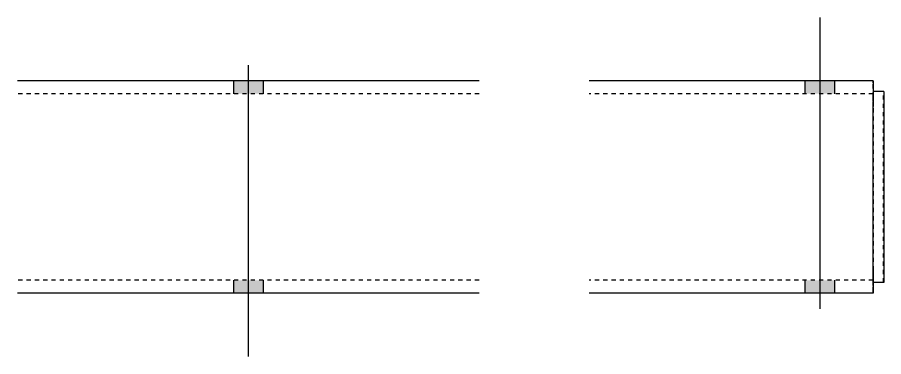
# Model space of a CAD drawing. Header units: millimetres. Extents: x 14 to 22894, y -8 to 835.
# Drawn here: x 14315.4 to 14724.4, y -7.7 to 152.3 of the extents above; entities that cross this region are included whole.
import ezdxf

# ---------------------------------------------------------------- set-up
doc = ezdxf.new("R2010")
doc.units = ezdxf.units.MM
doc.linetypes.add('DXK_LINE_DOT2', pattern=[3.9198, 1.9599, -1.9599])
doc.layers.add('STÅL', color=7, linetype='Continuous')

msp = doc.modelspace()

# ---------------------------------------------------------------- hatches: boundary and pattern name
at = {"layer": 'STÅL', "linetype": 'Continuous'}
for points in [[(14431.4, 122.3), (14417.4, 122.3), (14417.4, 116.3), (14431.4, 116.3)], [(14431.4, 122.3), (14417.4, 122.3), (14417.4, 116.3), (14431.4, 116.3)], [(14701.4, 122.3), (14687.4, 122.3), (14687.4, 116.3), (14701.4, 116.3)], [(14701.4, 122.3), (14687.4, 122.3), (14687.4, 116.3), (14701.4, 116.3)], [(14431.4, 28.3), (14417.4, 28.3), (14417.4, 22.3), (14431.4, 22.3)], [(14431.4, 28.3), (14417.4, 28.3), (14417.4, 22.3), (14431.4, 22.3)], [(14701.4, 28.3), (14687.4, 28.3), (14687.4, 22.3), (14701.4, 22.3)], [(14701.4, 28.3), (14687.4, 28.3), (14687.4, 22.3), (14701.4, 22.3)]]:
    msp.add_hatch(color=96, dxfattribs=at).paths.add_polyline_path(points)

# ---------------------------------------------------------------- linework, layer by layer
at = {"layer": 'STÅL', "color": 96, "linetype": 'Continuous'}
for p, q in [((14694.4, 14.8), (14694.4, 152.3)), ((14694.4, 14.8), (14694.4, 152.3)), ((14424.4, 129.8), (14424.4, -7.7)), ((14424.4, 129.8), (14424.4, -7.7)), ((14417.4, 122.3), (14417.4, 116.3)), ((14417.4, 122.3), (14417.4, 116.3)), ((14431.4, 122.3), (14431.4, 116.3)), ((14431.4, 122.3), (14431.4, 116.3)), ((14687.4, 116.3), (14687.4, 122.3)), ((14687.4, 116.3), (14687.4, 122.3)), ((14701.4, 116.3), (14701.4, 122.3)), ((14701.4, 116.3), (14701.4, 122.3)), ((14417.4, 28.3), (14417.4, 22.3)), ((14417.4, 28.3), (14417.4, 22.3)), ((14431.4, 28.3), (14431.4, 22.3)), ((14431.4, 28.3), (14431.4, 22.3)), ((14687.4, 22.3), (14687.4, 28.3)), ((14687.4, 22.3), (14687.4, 28.3)), ((14701.4, 22.3), (14701.4, 28.3)), ((14701.4, 22.3), (14701.4, 28.3))]:
    msp.add_line(p, q, dxfattribs=at)
at = {"layer": 'STÅL', "color": 2, "linetype": 'Continuous'}
for p, q in [((14533.4, 122.3), (14315.4, 122.3)), ((14719.41, 122.3), (14585.4, 122.3)), ((14719.41, 122.3), (14719.41, 121.39)), ((14719.41, 121.39), (14719.41, 118.79)), ((14719.41, 118.79), (14719.41, 114.89)), ((14724.41, 117.3), (14719.41, 117.3)), ((14719.41, 114.89), (14719.41, 110.3)), ((14724.41, 117.3), (14724.41, 27.3)), ((14719.41, 34.3), (14719.41, 110.3)), ((14719.41, 34.3), (14719.41, 29.71)), ((14719.41, 29.71), (14719.41, 25.81)), ((14724.41, 27.3), (14719.41, 27.3)), ((14719.41, 25.81), (14719.41, 23.21)), ((14533.4, 22.3), (14315.4, 22.3)), ((14719.41, 22.3), (14585.4, 22.3)), ((14719.41, 23.21), (14719.41, 22.3))]:
    msp.add_line(p, q, dxfattribs=at)
at = {"layer": 'STÅL', "color": 7, "linetype": 'DXK_LINE_DOT2'}
for p, q in [((14719.4, 121.39), (14719.4, 122.3)), ((14719.4, 118.79), (14719.4, 121.39)), ((14719.4, 114.89), (14719.4, 118.79)), ((14533.4, 116.3), (14315.4, 116.3)), ((14719.41, 116.3), (14585.4, 116.3)), ((14719.41, 117.3), (14719.4, 117.3)), ((14719.4, 117.3), (14719.4, 27.3)), ((14719.4, 115.84), (14719.4, 116.3)), ((14719.4, 114.89), (14719.4, 115.84)), ((14719.4, 114.54), (14719.4, 114.89)), ((14719.4, 110.3), (14719.4, 114.89)), ((14719.4, 112.6), (14719.4, 114.54)), ((14719.41, 27.3), (14719.41, 117.3)), ((14719.41, 115.84), (14719.41, 116.3)), ((14719.41, 114.54), (14719.41, 115.84)), ((14719.41, 112.6), (14719.41, 114.54)), ((14724.4, 27.3), (14724.4, 117.3)), ((14724.4, 117.3), (14724.41, 117.3)), ((14719.4, 32), (14719.4, 112.6)), ((14719.41, 32), (14719.41, 112.6)), ((14719.4, 34.3), (14719.4, 110.3)), ((14719.4, 29.71), (14719.4, 34.3)), ((14719.4, 32), (14719.4, 29.71)), ((14719.4, 29.71), (14719.4, 28.76)), ((14719.4, 25.81), (14719.4, 29.71)), ((14719.4, 28.76), (14719.4, 28.3)), ((14719.41, 30.06), (14719.41, 32)), ((14719.41, 28.76), (14719.41, 30.06)), ((14719.41, 28.3), (14719.41, 28.76)), ((14533.4, 28.3), (14315.4, 28.3)), ((14719.41, 28.3), (14585.4, 28.3)), ((14719.4, 27.3), (14719.41, 27.3)), ((14719.4, 23.21), (14719.4, 25.81)), ((14724.41, 27.3), (14724.4, 27.3)), ((14719.4, 22.3), (14719.4, 23.21))]:
    msp.add_line(p, q, dxfattribs=at)

doc.saveas('drawing.dxf')
